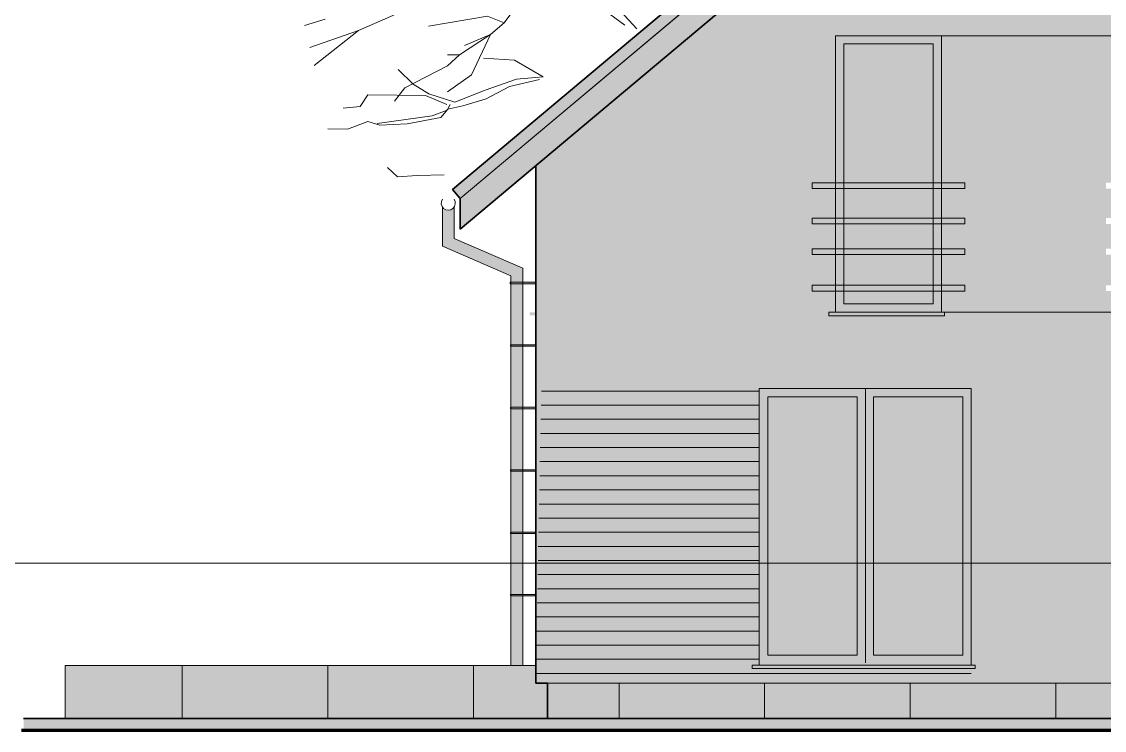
# Model space of a CAD drawing. Header units: millimetres. Extents: x -13512 to 8923, y -6533 to 5096.
# Drawn here: x -4718 to -3797, y -6470 to -5868 of the extents above; entities that cross this region are included whole.
import ezdxf

# ---------------------------------------------------------------- set-up
doc = ezdxf.new("R2010")
doc.units = ezdxf.units.MM
for name, color, linetype, lineweight in [('A-ELEWACJA CIENKA', 11, 'Continuous', 13), ('A-murowane', 3, 'Continuous', 35), ('A-RYS ELEWACJI', 30, 'Continuous', 35), ('A-wykończenie', 4, 'Continuous', 5), ('B-CEGŁA ale dr', 34, 'Continuous', 0), ('B-CIENIE', 251, 'Continuous', 0), ('B-DACHÓWKA', 250, 'Continuous', 0), ('B-materiały', 9, 'Continuous', 0), ('B-STOLARKA OKIENNA', 32, 'Continuous', 0), ('B-SZKŁO', 153, 'Continuous', 0), ('C-DACH CIENKA', 191, 'Continuous', 0)]:
    doc.layers.add(name, color=color, linetype=linetype, lineweight=lineweight)
doc.layers.add('B-BIAŁY ELEM', color=7, linetype='Continuous', lineweight=0, true_color=0xf0f0f0)
pattern_1 = [(90, (-9e-13, -3373.85), (-123.825, 8e-15), [])]

# ---------------------------------------------------------------- blocks, each defined once
blk = doc.blocks.new('A$C17290186')
at = {"layer": 'B-materiały'}
for p, q in [((-394.2, -324.2), (-421.77, -294.05)), ((-493.33, -300.54), (-506.95, -318.98)), ((-430.96, -301.66), (-404.33, -321.1)), ((-594.33, -309.77), (-630.84, -325.67)), ((-659.2, -316.09), (-676.78, -321.49)), ((-521.17, -313.3), (-571.23, -321.93)), ((-506.95, -318.98), (-521.17, -313.3)), ((-506.95, -318.98), (-518.6, -328.93)), ((-630.84, -325.67), (-672.24, -340.05)), ((-630.84, -325.67), (-668.52, -355.22)), ((-518.6, -328.93), (-544.78, -346.17)), ((-518.6, -328.93), (-540.57, -338.36)), ((-534.55, -363.42), (-518.6, -328.93)), ((-544.78, -346.17), (-555.01, -355.61)), ((-544.78, -346.17), (-555.01, -346.17)), ((-524.32, -349.1), (-498.14, -350.73)), ((-597.14, -358.86), (-584.2, -371.23)), ((-555.01, -355.61), (-591.42, -374.48)), ((-498.14, -350.73), (-473.62, -365.07)), ((-555.01, -377.74), (-534.55, -363.42)), ((-522.94, -376.36), (-496.36, -366.98)), ((-476.92, -367.16), (-502.24, -373.16)), ((-496.36, -366.98), (-473.62, -365.07)), ((-591.42, -374.48), (-600.15, -385.55)), ((-584.2, -371.23), (-570.96, -379.36)), ((-548.84, -386.39), (-522.94, -376.36)), ((-502.24, -373.16), (-522.09, -383.71)), ((-622.73, -380.2), (-629.34, -390.1)), ((-573.77, -380.99), (-622.73, -380.2)), ((-555.48, -388.57), (-573.77, -380.99)), ((-570.96, -379.36), (-548.84, -386.39)), ((-522.09, -383.71), (-542.05, -389.58)), ((-629.34, -390.1), (-643.78, -391.73)), ((-567.98, -398.27), (-555.37, -393.26)), ((-554.71, -392.57), (-560.58, -399.43)), ((-555.37, -393.26), (-552.8, -388.5)), ((-542.05, -389.58), (-554.71, -392.57)), ((-622.83, -403), (-640.1, -409.46)), ((-612.7, -406.09), (-622.83, -403)), ((-614.74, -404.8), (-567.98, -398.27)), ((-589.27, -404.84), (-612.7, -406.09)), ((-560.58, -399.43), (-589.27, -404.84)), ((-640.1, -409.46), (-656.86, -409.21)), ((-597.52, -449.96), (-606.17, -442.17)), ((-580.79, -448.87), (-597.52, -449.96)), ((-558.01, -448.3), (-580.79, -448.87))]:
    blk.add_line(p, q, dxfattribs=at)
blk = doc.blocks.new('A$C3A4D36EB')
at = {"layer": 'B-STOLARKA OKIENNA', "true_color": 0x636466, "transparency": 33554687}
h = blk.add_hatch(color=251, dxfattribs=at)
h.dxf.hatch_style = 1
h.paths.add_polyline_path([(21, 331.34), (79.33, 356.64), (79.33, 389.79, -0.536675), (69.33, 389.79), (69.33, 363.21), (11, 337.9), (11, 0), (21, 0)])
at = {"layer": 'A-ELEWACJA CIENKA'}
for p, q in [((69.33, 389.79), (69.33, 363.21)), ((79.33, 389.79), (79.33, 356.64)), ((69.33, 363.21), (11, 337.9)), ((79.33, 356.64), (21, 331.34)), ((11, 337.9), (11, 0)), ((21, 331.34), (21, 0))]:
    blk.add_line(p, q, dxfattribs=at)
blk.add_arc((74.33, 393.1), 6, 145.18565, 33.40956, dxfattribs=at)
blk = doc.blocks.new('A$C4FF02D7B')
at = {"layer": 'B-STOLARKA OKIENNA', "true_color": 0x636466, "transparency": 33554687}
h = blk.add_hatch(color=251, dxfattribs=at)
h.dxf.hatch_style = 1
h.paths.add_polyline_path([(0, 105), (-20, 105), (-20, 110), (0, 110), (90, 110), (110, 110), (110, 105), (90, 105)])
h = blk.add_hatch(color=251, dxfattribs=at)
h.dxf.hatch_style = 1
h.paths.add_polyline_path([(0, 75), (-20, 75), (-20, 80), (0, 80), (90, 80), (110, 80), (110, 75), (90, 75)])
h = blk.add_hatch(color=251, dxfattribs=at)
h.dxf.hatch_style = 1
h.paths.add_polyline_path([(0, 48.94), (-20, 48.94), (-20, 53.94), (0, 53.94), (90, 53.94), (110, 53.94), (110, 48.94), (90, 48.94)])
h = blk.add_hatch(color=251, dxfattribs=at)
h.dxf.hatch_style = 1
h.paths.add_polyline_path([(0, 17.89), (-20, 17.89), (-20, 22.89), (0, 22.89), (90, 22.89), (110, 22.89), (110, 17.89), (90, 17.89)])
at = {"layer": 'A-ELEWACJA CIENKA'}
for points in [[(0, 105), (-20, 105), (-20, 110), (0, 110), (90, 110), (110, 110), (110, 105), (90, 105)], [(0, 75), (-20, 75), (-20, 80), (0, 80), (90, 80), (110, 80), (110, 75), (90, 75)], [(0, 48.94), (-20, 48.94), (-20, 53.94), (0, 53.94), (90, 53.94), (110, 53.94), (110, 48.94), (90, 48.94)], [(0, 17.89), (-20, 17.89), (-20, 22.89), (0, 22.89), (90, 22.89), (110, 22.89), (110, 17.89), (90, 17.89)]]:
    blk.add_lwpolyline(points, close=True, dxfattribs=at)

msp = doc.modelspace()

# ---------------------------------------------------------------- hatches: boundary and pattern name
at = {"layer": 'A-ELEWACJA CIENKA', "true_color": 0xc7c8ca}
h = msp.add_hatch(color=9, dxfattribs=at)
h.dxf.hatch_style = 1
h.paths.add_polyline_path([(-3775.85, -5879.79), (-3935.85, -5879.79), (-3935.85, -6004.79), (-3915.85, -6004.79), (-3915.85, -6009.79), (-3935.85, -6009.79), (-3935.85, -6034.79), (-3915.85, -6034.79), (-3915.85, -6039.79), (-3935.85, -6039.79), (-3935.85, -6060.85), (-3915.85, -6060.85), (-3915.85, -6065.85), (-3935.85, -6065.85), (-3935.85, -6091.91), (-3915.85, -6091.91), (-3915.85, -6096.91), (-3935.85, -6096.91), (-3935.85, -6114.79), (-3775.85, -6114.79), (-3775.85, -6096.91), (-3795.85, -6096.91), (-3795.85, -6091.91), (-3775.85, -6091.91), (-3775.85, -6065.85), (-3795.85, -6065.85), (-3795.85, -6060.85), (-3775.85, -6060.85), (-3775.85, -6039.79), (-3795.85, -6039.79), (-3795.85, -6034.79), (-3775.85, -6034.79), (-3775.85, -6009.79), (-3795.85, -6009.79), (-3795.85, -6004.79), (-3775.85, -6004.79)])
h.paths.add_polyline_path([(-3525.85, -5879.79), (-3685.85, -5879.79), (-3685.85, -6004.79), (-3665.85, -6004.79), (-3665.85, -6009.79), (-3685.85, -6009.79), (-3685.85, -6034.79), (-3665.85, -6034.79), (-3665.85, -6039.79), (-3685.85, -6039.79), (-3685.85, -6060.85), (-3665.85, -6060.85), (-3665.85, -6065.85), (-3685.85, -6065.85), (-3685.85, -6091.91), (-3665.85, -6091.91), (-3665.85, -6096.91), (-3685.85, -6096.91), (-3685.85, -6114.79), (-3525.85, -6114.79), (-3525.85, -6096.91), (-3545.85, -6096.91), (-3545.85, -6091.91), (-3525.85, -6091.91), (-3525.85, -6065.85), (-3545.85, -6065.85), (-3545.85, -6060.85), (-3525.85, -6060.85), (-3525.85, -6039.79), (-3545.85, -6039.79), (-3545.85, -6034.79), (-3525.85, -6034.79), (-3525.85, -6009.79), (-3545.85, -6009.79), (-3545.85, -6004.79), (-3525.85, -6004.79)])
at = {"layer": 'A-ELEWACJA CIENKA', "true_color": 0x000000}
h = msp.add_hatch(color=18, dxfattribs=at)
h.dxf.hatch_style = 1
h.paths.add_polyline_path([(-4302.51, -6090.55), (-4280.85, -6090.55), (-4280.85, -6089.28), (-4302.51, -6089.28)])
at = {"layer": 'A-ELEWACJA CIENKA', "true_color": 0x3b3b3b}
h = msp.add_hatch(color=250, dxfattribs=at)
h.dxf.hatch_style = 1
h.paths.add_polyline_path([(-3933.34, -6114.79), (-4031.71, -6114.79), (-4031.71, -6117.79), (-3933.34, -6117.79)])
at = {"layer": 'A-ELEWACJA CIENKA', "true_color": 0x000000}
h = msp.add_hatch(color=18, dxfattribs=at)
h.dxf.hatch_style = 1
h.paths.add_polyline_path([(-4302.36, -6143.69), (-4280.85, -6143.69), (-4280.85, -6142.42), (-4302.36, -6142.42)])
at = {"layer": 'A-ELEWACJA CIENKA', "transparency": 33554643}
h = msp.add_hatch(dxfattribs=at)
h.set_pattern_fill('_USER', color=256, scale=12, pattern_type=0)
h.set_pattern_definition([(0, (-9e-13, -3373.854), (0, 12), [])])
h.paths.add_polyline_path([(-4275.98, -6179.28), (-4280.85, -6430.23), (-3910.49, -6430.23), (-3910.49, -6414.79), (-3910.49, -6422.86), (-3910.49, -6187.09), (-3910.23, -6179.73), (-3910.49, -6414.79), (-4090.8, -6414.79), (-4090.8, -6179.73), (-3910.49, -6179.73), (-3913.15, -6179.73)])
at = {"layer": 'A-ELEWACJA CIENKA', "true_color": 0x000000}
h = msp.add_hatch(color=18, dxfattribs=at)
h.dxf.hatch_style = 1
h.paths.add_polyline_path([(-4302.36, -6196.82), (-4280.85, -6196.82), (-4280.85, -6195.55), (-4302.36, -6195.55)])
h = msp.add_hatch(color=18, dxfattribs=at)
h.dxf.hatch_style = 1
h.paths.add_polyline_path([(-4302.36, -6249.96), (-4280.85, -6249.96), (-4280.85, -6248.68), (-4302.36, -6248.68)])
h = msp.add_hatch(color=18, dxfattribs=at)
h.dxf.hatch_style = 1
h.paths.add_polyline_path([(-4302.36, -6302.93), (-4280.85, -6302.93), (-4280.85, -6301.65), (-4302.36, -6301.65)])
h = msp.add_hatch(color=18, dxfattribs=at)
h.dxf.hatch_style = 1
h.paths.add_polyline_path([(-4302.36, -6356), (-4280.85, -6356), (-4280.85, -6354.72), (-4302.36, -6354.72)])
at = {"layer": 'A-ELEWACJA CIENKA'}
h = msp.add_hatch(dxfattribs=at)
h.set_pattern_fill('LINE', color=256, scale=39, angle=90)
h.set_pattern_definition(pattern_1)
h.paths.add_polyline_path([(-4270.85, -6460.23), (-4270.85, -6430.23), (-4280.85, -6430.23), (-4280.85, -6415.23), (-4680.85, -6415.23), (-4680.85, -6430.23), (-4680.85, -6445.23), (-4680.85, -6460.23)])
at = {"layer": 'A-ELEWACJA CIENKA', "true_color": 0x3b3b3b}
h = msp.add_hatch(color=250, dxfattribs=at)
h.dxf.hatch_style = 1
h.paths.add_polyline_path([(-3998.28, -6414.79), (-4096.66, -6414.79), (-4096.66, -6417.79), (-3907.03, -6417.79), (-3907.03, -6414.79)])
at = {"layer": 'A-ELEWACJA CIENKA'}
h = msp.add_hatch(dxfattribs=at)
h.set_pattern_fill('LINE', color=256, scale=39, angle=90)
h.set_pattern_definition(pattern_1)
h.paths.add_polyline_path([(-3190.85, -6430.23), (-4270.85, -6430.23), (-4270.85, -6433.83), (-3190.85, -6433.83)])
h = msp.add_hatch(dxfattribs=at)
h.set_pattern_fill('LINE', color=256, scale=39, angle=90)
h.set_pattern_definition(pattern_1)
h.paths.add_polyline_path([(-4270.85, -6430.23), (-4270.85, -6460.23), (-3190.85, -6460.23), (-3190.85, -6430.23)])
at = {"layer": 'A-murowane'}
h = msp.add_hatch(color=256, dxfattribs=at)
h.dxf.hatch_style = 1
h.paths.add_polyline_path([(-3437.43, -6114.77), (-3175.53, -6114.77), (-3175.53, -6117.42), (-3437.43, -6117.42)])
h.paths.add_polyline_path([(-3831.43, -6114.87), (-3437.43, -6114.66), (-3437.43, -6117.42), (-3831.43, -6117.42)])
h.paths.add_polyline_path([(-4285.85, -6114.77), (-3831.43, -6114.77), (-3831.43, -6117.42), (-4285.85, -6117.42)])
at = {"layer": 'B-BIAŁY ELEM', "transparency": 33554687}
h = msp.add_hatch(color=256, dxfattribs=at)
h.dxf.hatch_style = 1
h.paths.add_polyline_path([(-3746.21, -5541.73), (-4280.85, -5990.35), (-4280.85, -6430.23), (-3912.51, -6429.97), (-3775.35, -6430.22), (-3774.84, -6179.73), (-3684.79, -6179.73), (-3685.57, -6414.83), (-3775.43, -6414.76), (-3775.35, -6430.23), (-3190.85, -6430.23), (-3180.85, -6430.23), (-3180.85, -6334.23), (-3299.83, -6334.23), (-3300.94, -6332.79), (-3303.24, -6332.79), (-3303.24, -6329.79), (-3298.85, -6329.79), (-3298.85, -6179.79), (-3180.85, -6179.79), (-3180.85, -6011.1)])
h.paths.add_polyline_path([(-3435.85, -5879.79), (-3435.85, -6004.79), (-3415.85, -6004.79), (-3415.85, -6009.79), (-3435.85, -6009.79), (-3435.85, -6034.79), (-3415.85, -6034.79), (-3415.85, -6039.79), (-3435.85, -6039.79), (-3435.85, -6060.85), (-3415.85, -6060.85), (-3415.85, -6065.85), (-3435.85, -6065.85), (-3435.85, -6091.91), (-3415.85, -6091.91), (-3415.85, -6096.91), (-3435.85, -6096.91), (-3435.85, -6114.79), (-3433.34, -6114.79), (-3433.34, -6117.79), (-3531.71, -6117.79), (-3531.71, -6114.79), (-3683.34, -6114.79), (-3683.34, -6117.79), (-3781.71, -6117.79), (-3781.71, -6114.79), (-3933.34, -6114.79), (-3933.34, -6117.79), (-4031.71, -6117.79), (-4031.71, -6114.79), (-4025.85, -6114.79), (-4025.85, -6096.91), (-4045.85, -6096.91), (-4045.85, -6091.91), (-4025.85, -6091.91), (-4025.85, -6065.85), (-4045.85, -6065.85), (-4045.85, -6060.85), (-4025.85, -6060.85), (-4025.85, -6039.79), (-4045.85, -6039.79), (-4045.85, -6034.79), (-4025.85, -6034.79), (-4025.85, -6009.79), (-4045.85, -6009.79), (-4045.85, -6004.79), (-4025.85, -6004.79), (-4025.85, -5879.79)], flags=16)
h.paths.add_polyline_path([(-3775.85, -5879.79), (-3685.85, -5879.79), (-3685.85, -6004.79), (-3665.85, -6004.79), (-3665.85, -6009.79), (-3685.85, -6009.79), (-3685.85, -6034.79), (-3665.85, -6034.79), (-3665.85, -6039.79), (-3685.85, -6039.79), (-3685.85, -6060.85), (-3665.85, -6060.85), (-3665.85, -6065.85), (-3685.85, -6065.85), (-3685.85, -6091.91), (-3665.85, -6091.91), (-3665.85, -6096.91), (-3685.85, -6096.91), (-3685.85, -6114.79), (-3775.85, -6114.79), (-3775.85, -6096.91), (-3795.85, -6096.91), (-3795.85, -6091.91), (-3775.85, -6091.91), (-3775.85, -6065.85), (-3795.85, -6065.85), (-3795.85, -6060.85), (-3775.85, -6060.85), (-3775.85, -6039.79), (-3795.85, -6039.79), (-3795.85, -6034.79), (-3775.85, -6034.79), (-3775.85, -6009.79), (-3795.85, -6009.79), (-3795.85, -6004.79), (-3775.85, -6004.79)], flags=0)
h.paths.add_polyline_path([(-3768.85, -5886.79), (-3692.85, -5886.79), (-3692.85, -6107.79), (-3768.85, -6107.79)], flags=0)
h.paths.add_polyline_path([(-3935.85, -5879.79), (-3935.85, -6114.79), (-4025.85, -6114.79), (-4025.85, -6004.79), (-4025.85, -5879.79)], flags=0)
h.paths.add_polyline_path([(-3942.85, -5886.79), (-3942.85, -6107.79), (-4018.85, -6107.79), (-4018.85, -5886.79)], flags=0)
h.paths.add_polyline_path([(-3525.85, -5879.79), (-3435.85, -5879.79), (-3435.85, -6114.79), (-3525.85, -6114.79)], flags=0)
h.paths.add_polyline_path([(-3518.85, -5886.79), (-3442.85, -5886.79), (-3442.85, -6107.79), (-3518.85, -6107.79)], flags=0)
at = {"layer": 'B-CEGŁA ale dr'}
h = msp.add_hatch(color=256, dxfattribs=at)
h.dxf.hatch_style = 1
h.paths.add_polyline_path([(-4090.8, -6179.73), (-3910.49, -6179.73), (-3910.49, -6180.44), (-4280.85, -6179.55), (-4280.85, -6430.23), (-3910.49, -6430.23), (-3910.49, -6414.79), (-3910.49, -6179.79), (-3910.49, -6414.79), (-4090.8, -6414.79)])
at = {"layer": 'B-CIENIE', "transparency": 33554503}
h = msp.add_hatch(color=0, dxfattribs=at)
h.dxf.hatch_style = 1
h.paths.add_polyline_path([(-4025.85, -5879.79), (-3935.44, -5879.79), (-3935.44, -6114.79), (-3949.36, -6114.79), (-3949.36, -5893.63), (-4025.85, -5893.63)])
at = {"layer": 'B-CIENIE', "transparency": 33554472}
h = msp.add_hatch(color=0, dxfattribs=at)
h.dxf.hatch_style = 1
h.paths.add_polyline_path([(-3935.85, -5879.79), (-3776.09, -5879.79), (-3776.09, -6114.79), (-3778.74, -6114.79), (-3778.74, -5883.15), (-3935.85, -5883.15)])
at = {"layer": 'B-CIENIE', "transparency": 33554503}
h = msp.add_hatch(color=0, dxfattribs=at)
h.dxf.hatch_style = 1
h.paths.add_polyline_path([(-3942.37, -5886.8), (-4018.37, -5886.8), (-4018.37, -5891.4), (-3945.32, -5891.4), (-3945.32, -6107.79), (-3942.37, -6107.79)])
h = msp.add_hatch(color=0, dxfattribs=at)
h.dxf.hatch_style = 1
h.paths.add_polyline_path([(-4090.8, -6179.73), (-3910.24, -6179.73), (-3910.24, -6414.79), (-3924.16, -6414.79), (-3924.16, -6193.56), (-4090.8, -6193.56)])
h = msp.add_hatch(color=0, dxfattribs=at)
h.dxf.hatch_style = 1
h.paths.add_polyline_path([(-4007.51, -6186.75), (-4083.51, -6186.75), (-4083.51, -6191.72), (-4010.46, -6191.72), (-4010.46, -6406.31), (-4007.51, -6406.31)])
h = msp.add_hatch(color=0, dxfattribs=at)
h.dxf.hatch_style = 1
h.paths.add_polyline_path([(-3916.98, -6186.74), (-3992.98, -6186.74), (-3992.98, -6191.33), (-3919.93, -6191.33), (-3919.93, -6406.27), (-3916.98, -6406.27)])
at = {"layer": 'B-CIENIE', "true_color": 0x000000, "transparency": 33554666}
h = msp.add_hatch(color=18, dxfattribs=at)
h.dxf.hatch_style = 1
h.paths.add_polyline_path([(-3190.85, -6430.23), (-4270.85, -6430.23), (-4270.85, -6433.68), (-3190.85, -6433.68)])
at = {"layer": 'B-DACHÓWKA', "transparency": 33554636}
h = msp.add_hatch(color=256, dxfattribs=at)
h.dxf.hatch_style = 1
h.paths.add_polyline_path([(-4345.06, -6018.15), (-4345.06, -6044.23), (-3730.85, -5528.85), (-3730.85, -5502.74)])
h.paths.add_polyline_path([(-3730.85, -5502.74), (-3730.85, -5489.68), (-4351.47, -6010.48), (-4345.06, -6018.12)])
h = msp.add_hatch(color=256, dxfattribs=at)
h.dxf.hatch_style = 1
h.paths.add_polyline_path([(-4680.85, -6415.23), (-4680.85, -6430.23), (-4680.85, -6445.23), (-4680.85, -6460.23), (-4270.85, -6460.23), (-4270.85, -6430.23), (-4280.85, -6430.23), (-4280.85, -6415.23)])
h = msp.add_hatch(color=256, dxfattribs=at)
h.dxf.hatch_style = 1
h.paths.add_polyline_path([(-4270.85, -6430.23), (-4270.85, -6460.23), (-3190.85, -6460.23), (-3190.85, -6430.23)])
at = {"layer": 'B-materiały'}
h = msp.add_hatch(dxfattribs=at)
h.set_pattern_fill('AR-HBONE', color=256, scale=0.1)
h.set_pattern_definition([(45, (-7424.755, -3563.986), (1e-15, 14.36841), [30.48, -10.16]), (135, (-7417.571, -3556.802), (1e-15, 14.36841), [30.48, -10.16])])
h.paths.add_polyline_path([(-4716.27, -6470.23), (-2846.43, -6470.23), (-2846.43, -6460.23), (-4716.27, -6460.23)])
at = {"layer": 'B-STOLARKA OKIENNA', "transparency": 33554687}
h = msp.add_hatch(color=256, dxfattribs=at)
h.dxf.hatch_style = 1
h.paths.add_polyline_path([(-3935.85, -5879.79), (-4025.85, -5879.79), (-4025.85, -6114.79), (-3935.85, -6114.79)])
h.paths.add_polyline_path([(-4018.85, -5886.79), (-3942.85, -5886.79), (-3942.85, -6107.79), (-4018.85, -6107.79)], flags=16)
h = msp.add_hatch(color=256, dxfattribs=at)
h.dxf.hatch_style = 1
h.paths.add_polyline_path([(-4090.85, -6179.74), (-4090.54, -6179.74), (-4090.54, -6329.74), (-4090.85, -6329.74)])
h.paths.add_polyline_path([(-4090.54, -6179.74), (-4000.51, -6179.74), (-4000.51, -6414.79), (-4090.54, -6414.79)])
h.paths.add_polyline_path([(-4083.54, -6406.31), (-4007.51, -6406.31), (-4007.51, -6186.74), (-4083.54, -6186.74)], flags=16)
h.paths.add_polyline_path([(-4000.51, -6179.74), (-3910.48, -6179.74), (-3910.48, -6414.79), (-4000.51, -6414.79)])
h.paths.add_polyline_path([(-3993.51, -6406.27), (-3917.48, -6406.27), (-3917.48, -6186.74), (-3993.51, -6186.74)], flags=16)
at = {"layer": 'B-SZKŁO', "transparency": 33554544}
h = msp.add_hatch(color=256, dxfattribs=at)
h.dxf.hatch_style = 1
h.paths.add_polyline_path([(-3942.85, -6107.79), (-4018.85, -6107.79), (-4018.85, -5886.8), (-3942.85, -5886.8)])
h = msp.add_hatch(color=256, dxfattribs=at)
h.dxf.hatch_style = 1
h.paths.add_polyline_path([(-4007.64, -6406.34), (-4083.68, -6406.28), (-4083.48, -6186.74), (-4007.01, -6186.74)])
h = msp.add_hatch(color=256, dxfattribs=at)
h.dxf.hatch_style = 1
h.paths.add_polyline_path([(-3916.98, -6406.27), (-3992.98, -6406.27), (-3992.98, -6186.74), (-3916.98, -6186.74)])

# ---------------------------------------------------------------- linework, layer by layer
at = {"layer": 'A-ELEWACJA CIENKA'}
for p, q in [((-4025.85, -6114.79), (-4025.85, -6004.79)), ((-4000.35, -6412.98), (-4000.35, -6179.79)), ((-4280.85, -6415.23), (-4680.85, -6415.23)), ((-4680.85, -6415.23), (-4680.85, -6460.23)), ((-4270.85, -6430.23), (-3190.85, -6430.23)), ((-4270.85, -6460.23), (-3190.85, -6460.23))]:
    msp.add_line(p, q, dxfattribs=at)
msp.add_xline((-9340.16, -6328.23), (1, 0), dxfattribs=at)
for points in [[(-4025.85, -6114.79), (-3935.85, -6114.79), (-3935.85, -5879.79), (-4025.85, -5879.79)], [(-4025.85, -5879.79), (-3435.85, -5879.79), (-3435.85, -6114.79), (-4025.85, -6114.79)], [(-3935.85, -5879.79), (-3775.85, -5879.79), (-3775.85, -6114.79), (-3935.85, -6114.79)], [(-4018.85, -6107.79), (-3942.85, -6107.79), (-3942.85, -5886.79), (-4018.85, -5886.79)], [(-4090.8, -6179.73), (-3910.49, -6179.73), (-3910.49, -6414.79), (-4090.8, -6414.79)], [(-4083.53, -6186.75), (-4007.46, -6186.75), (-4007.46, -6406.31), (-4083.53, -6406.31)], [(-3917.59, -6406.27), (-3993.48, -6406.27), (-3993.48, -6186.7), (-3917.59, -6186.7)]]:
    msp.add_lwpolyline(points, close=True, dxfattribs=at)
at = {"layer": 'A-ELEWACJA CIENKA', "color": 18, "true_color": 0x000000}
for points in [[(-4302.51, -6090.55), (-4280.85, -6090.55), (-4280.85, -6089.28), (-4302.51, -6089.28)], [(-4302.36, -6143.69), (-4280.85, -6143.69), (-4280.85, -6142.42), (-4302.36, -6142.42)], [(-4302.36, -6196.82), (-4280.85, -6196.82), (-4280.85, -6195.55), (-4302.36, -6195.55)], [(-4302.36, -6249.96), (-4280.85, -6249.96), (-4280.85, -6248.68), (-4302.36, -6248.68)], [(-4302.36, -6302.93), (-4280.85, -6302.93), (-4280.85, -6301.65), (-4302.36, -6301.65)], [(-4302.36, -6356), (-4280.85, -6356), (-4280.85, -6354.72), (-4302.36, -6354.72)]]:
    msp.add_lwpolyline(points, close=True, dxfattribs=at)
at = {"layer": 'A-ELEWACJA CIENKA', "color": 252}
for points in [[(-3933.34, -6114.79), (-4031.71, -6114.79), (-4031.71, -6117.79), (-3933.34, -6117.79), (-3933.34, -6114.79), (-3933.34, -6114.79)], [(-3998.28, -6414.79), (-4096.66, -6414.79), (-4096.66, -6417.79), (-3907.03, -6417.79), (-3907.03, -6414.79), (-3998.28, -6414.79)]]:
    msp.add_lwpolyline(points, dxfattribs=at)
at = {"layer": 'A-ELEWACJA CIENKA'}
msp.add_lwpolyline([(-4280.85, -6415.23), (-4680.85, -6415.23), (-4680.85, -6430.23), (-4680.85, -6430.23), (-4680.85, -6445.23), (-4680.85, -6445.23), (-4680.85, -6460.23)], dxfattribs=at)
at = {"layer": 'A-RYS ELEWACJI'}
for p, q in [((-3730.85, -5489.68), (-4351.48, -6010.48)), ((-3730.85, -5528.85), (-4345.06, -6044.23)), ((-4280.85, -6430.23), (-4280.85, -5990.51)), ((-4345.06, -6018.15), (-4351.48, -6010.48)), ((-4345.06, -6044.23), (-4345.06, -6018.15)), ((-4270.85, -6430.23), (-4280.85, -6430.23)), ((-4270.85, -6460.23), (-4270.85, -6430.23)), ((-4716.27, -6460.23), (-2846.43, -6460.23))]:
    msp.add_line(p, q, dxfattribs=at)
at = {"layer": 'A-wykończenie', "lineweight": 120}
msp.add_line((-2846.43, -6470.23), (-4717.91, -6470.23), dxfattribs=at)
at = {"layer": 'B-materiały'}
for points in [[(-3730.85, -5489.68), (-3730.85, -5502.74), (-4345.06, -6018.12), (-4351.47, -6010.48), (-3730.85, -5489.68)], [(-3730.85, -5502.74), (-3730.85, -5528.85), (-4345.06, -6044.23), (-4345.06, -6018.15), (-3730.85, -5502.74)]]:
    msp.add_lwpolyline(points, dxfattribs=at)
at = {"layer": 'C-DACH CIENKA'}
msp.add_line((-3730.85, -5502.74), (-4345.06, -6018.15), dxfattribs=at)

# ---------------------------------------------------------------- block references
at = {"layer": 'A-ELEWACJA CIENKA'}
for name, p in [('A$C17290186', (-3800.77, -5549.74)), ('A$C4FF02D7B', (-4025.85, -6114.79))]:
    msp.add_blockref(name, p, dxfattribs=at)
at = {"layer": 'A-ELEWACJA CIENKA', "xscale": -1}
msp.add_blockref('A$C3A4D36EB', (-4280.85, -6415.23), dxfattribs=at)

doc.saveas('drawing.dxf')
